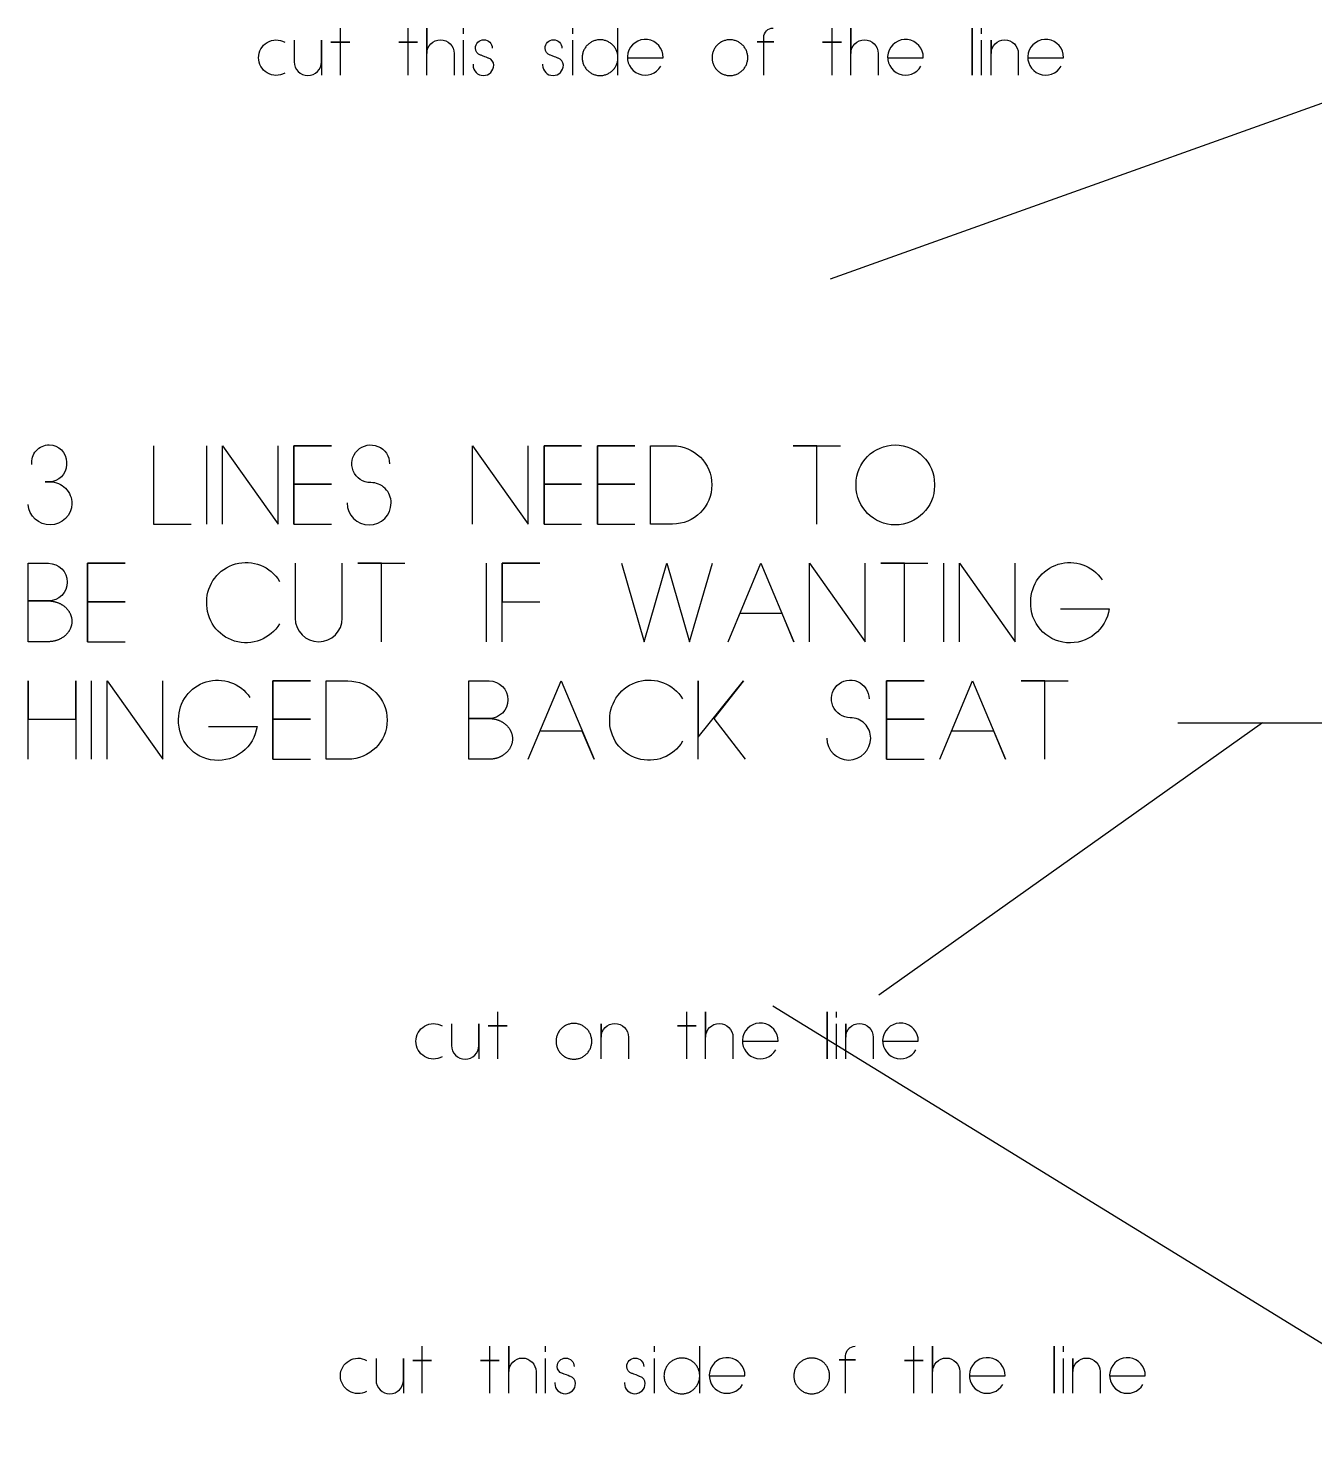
# Model space of a CAD drawing. Extents: x -841 to 4976, y -469 to 2808.
# Drawn here: x -841 to -21, y 358 to 1252 of the extents above; entities that cross this region are included whole.
import ezdxf

# ---------------------------------------------------------------- set-up
doc = ezdxf.new("R2010")
doc.units = 0
doc.layers.add('T5_LOGOLAYER_2', color=18, linetype='CONTINUOUS')
doc.layers.add('T5_LOGOLAYER_21', color=18, linetype='CONTINUOUS')

msp = doc.modelspace()

# ---------------------------------------------------------------- linework, layer by layer
at = {"layer": 'T5_LOGOLAYER_2'}
for points in [[(-642.09, 1222.28), (-642.09, 1243.28), (-648.09, 1243.28), (-636.09, 1243.28), (-642.09, 1243.28), (-642.09, 1252.28)], [(-598.89, 1222.28), (-598.89, 1243.28), (-604.89, 1243.28), (-592.89, 1243.28), (-598.89, 1243.28), (-598.89, 1252.28)], [(-563.49, 1248.68), (-563.49, 1252.28)], [(-493.89, 1248.68), (-493.89, 1252.28)], [(-465.09, 1222.28), (-465.09, 1233.38), (-465.11, 1233.97), (-465.15, 1234.55), (-465.22, 1235.12), (-465.32, 1235.68), (-465.45, 1236.23), (-465.6, 1236.77), (-465.78, 1237.3), (-465.99, 1237.82), (-466.22, 1238.32), (-466.47, 1238.81), (-466.74, 1239.29), (-467.04, 1239.75), (-467.36, 1240.2), (-467.7, 1240.63), (-468.05, 1241.05), (-468.43, 1241.44), (-468.83, 1241.82), (-469.24, 1242.18), (-469.67, 1242.52), (-470.12, 1242.83), (-470.58, 1243.13), (-471.06, 1243.4), (-471.55, 1243.66), (-472.05, 1243.88), (-472.57, 1244.09), (-473.1, 1244.27), (-473.64, 1244.42), (-474.19, 1244.55), (-474.76, 1244.65), (-475.33, 1244.72), (-475.91, 1244.77), (-476.49, 1244.78), (-477.08, 1244.77), (-477.66, 1244.72), (-478.23, 1244.65), (-478.79, 1244.55), (-479.34, 1244.42), (-479.88, 1244.27), (-480.41, 1244.09), (-480.93, 1243.88), (-481.43, 1243.66), (-481.93, 1243.4), (-482.4, 1243.13), (-482.87, 1242.83), (-483.31, 1242.52), (-483.74, 1242.18), (-484.16, 1241.82), (-484.55, 1241.44), (-484.93, 1241.05), (-485.29, 1240.63), (-485.63, 1240.2), (-485.95, 1239.75), (-486.24, 1239.29), (-486.52, 1238.81), (-486.77, 1238.32), (-487, 1237.82), (-487.2, 1237.3), (-487.38, 1236.77), (-487.53, 1236.23), (-487.66, 1235.68), (-487.76, 1235.12), (-487.83, 1234.55), (-487.88, 1233.97), (-487.89, 1233.38), (-487.88, 1232.79), (-487.83, 1232.21), (-487.76, 1231.64), (-487.66, 1231.08), (-487.53, 1230.53), (-487.38, 1229.99), (-487.2, 1229.46), (-487, 1228.94), (-486.77, 1228.44), (-486.52, 1227.95), (-486.24, 1227.47), (-485.95, 1227.01), (-485.63, 1226.56), (-485.29, 1226.13), (-484.93, 1225.71), (-484.55, 1225.32), (-484.16, 1224.94), (-483.74, 1224.58), (-483.31, 1224.24), (-482.87, 1223.93), (-482.4, 1223.63), (-481.93, 1223.36), (-481.43, 1223.1), (-480.93, 1222.88), (-480.41, 1222.67), (-479.88, 1222.49), (-479.34, 1222.34), (-478.79, 1222.21), (-478.23, 1222.11), (-477.66, 1222.04), (-477.08, 1221.99), (-476.49, 1221.98), (-475.91, 1221.99), (-475.33, 1222.04), (-474.76, 1222.11), (-474.19, 1222.21), (-473.64, 1222.34), (-473.1, 1222.49), (-472.57, 1222.67), (-472.05, 1222.88), (-471.55, 1223.1), (-471.06, 1223.36), (-470.58, 1223.63), (-470.12, 1223.93), (-469.67, 1224.24), (-469.24, 1224.58), (-468.83, 1224.94), (-468.43, 1225.32), (-468.05, 1225.71), (-467.7, 1226.13), (-467.36, 1226.56), (-467.04, 1227.01), (-466.74, 1227.47), (-466.47, 1227.95), (-466.22, 1228.44), (-465.99, 1228.94), (-465.78, 1229.46), (-465.6, 1229.99), (-465.45, 1230.53), (-465.32, 1231.08), (-465.22, 1231.64), (-465.15, 1232.21), (-465.11, 1232.79), (-465.09, 1233.38), (-465.09, 1252.28)], [(-328.59, 1222.28), (-328.59, 1243.28), (-334.59, 1243.28), (-322.59, 1243.28), (-328.59, 1243.28), (-328.59, 1252.28)], [(-233.19, 1248.68), (-233.19, 1252.28)], [(-563.49, 1222.28), (-563.49, 1244.48)], [(-493.89, 1222.28), (-493.89, 1244.48)], [(106.52, 1248.09), (-329.81, 1092.1)], [(-233.19, 1222.28), (-233.19, 1244.48)], [(-761.23, 985.84), (-761.23, 935.84), (-737.23, 935.84)], [(-727.23, 935.84), (-727.23, 985.84)], [(-717.23, 935.84), (-717.23, 985.84), (-681.73, 935.84), (-681.73, 985.84)], [(-671.73, 935.84), (-671.73, 985.84), (-647.73, 985.84), (-671.73, 985.84), (-671.73, 961.34), (-647.73, 961.34), (-671.73, 961.34), (-671.73, 935.84), (-647.73, 935.84)], [(-557.73, 935.84), (-557.73, 985.84), (-522.23, 935.84), (-522.23, 985.84)], [(-512.23, 935.84), (-512.23, 985.84), (-488.23, 985.84), (-512.23, 985.84), (-512.23, 961.34), (-488.23, 961.34), (-512.23, 961.34), (-512.23, 935.84), (-488.23, 935.84)], [(-478.23, 935.84), (-478.23, 985.84), (-454.23, 985.84), (-478.23, 985.84), (-478.23, 961.34), (-454.23, 961.34), (-478.23, 961.34), (-478.23, 935.84), (-454.23, 935.84)], [(-338.26, 935.84), (-338.26, 985.84), (-353.26, 985.84), (-323.26, 985.84)], [(-803.29, 860.84), (-803.29, 910.84), (-779.29, 910.84), (-803.29, 910.84), (-803.29, 886.34), (-779.29, 886.34), (-803.29, 886.34), (-803.29, 860.84), (-779.29, 860.84)], [(-615.89, 860.84), (-615.89, 910.84), (-630.89, 910.84), (-600.89, 910.84)], [(-548.89, 860.84), (-548.89, 910.84)], [(-538.89, 860.84), (-538.89, 910.84), (-514.89, 910.84), (-538.89, 910.84), (-538.89, 886.34), (-514.89, 886.34)], [(-462.89, 910.84), (-448.39, 860.84), (-433.89, 910.84), (-419.39, 860.84), (-404.89, 910.84)], [(-394.89, 860.84), (-373.89, 910.84), (-352.89, 860.84), (-360.39, 878.84), (-386.89, 878.84)], [(-342.89, 860.84), (-342.89, 910.84), (-307.39, 860.84), (-307.39, 910.84)], [(-282.39, 860.84), (-282.39, 910.84), (-297.39, 910.84), (-267.39, 910.84)], [(-257.39, 860.84), (-257.39, 910.84)], [(-247.39, 860.84), (-247.39, 910.84), (-211.89, 860.84), (-211.89, 910.84)], [(-841.23, 785.84), (-841.23, 835.84), (-841.23, 811.34), (-810.73, 811.34), (-810.73, 835.84), (-810.73, 785.84)], [(-800.73, 785.84), (-800.73, 835.84)], [(-790.73, 785.84), (-790.73, 835.84), (-755.23, 785.84), (-755.23, 835.84)], [(-685.23, 785.84), (-685.23, 835.84), (-661.23, 835.84), (-685.23, 835.84), (-685.23, 811.34), (-661.23, 811.34), (-685.23, 811.34), (-685.23, 785.84), (-661.23, 785.84)], [(-522.33, 785.84), (-501.33, 835.84), (-480.33, 785.84), (-487.83, 803.84), (-514.33, 803.84)], [(-413.93, 785.84), (-413.93, 835.84), (-413.93, 799.84), (-384.93, 835.84), (-403.93, 811.84), (-383.93, 785.84)], [(-293.93, 785.84), (-293.93, 835.84), (-269.93, 835.84), (-293.93, 835.84), (-293.93, 811.34), (-269.93, 811.34), (-293.93, 811.34), (-293.93, 785.84), (-269.93, 785.84)], [(-259.93, 785.84), (-238.93, 835.84), (-217.93, 785.84), (-225.43, 803.84), (-251.93, 803.84)], [(-192.93, 785.84), (-192.93, 835.84), (-207.93, 835.84), (-177.93, 835.84)], [(-54.06, 809.11), (-298.64, 635.38)], [(73.32, 358.02), (-366.41, 628.41)], [(-541.76, 594.82), (-541.76, 615.82), (-547.76, 615.82), (-535.76, 615.82), (-541.76, 615.82), (-541.76, 624.82)], [(-421.16, 594.82), (-421.16, 615.82), (-427.16, 615.82), (-415.16, 615.82), (-421.16, 615.82), (-421.16, 624.82)], [(-325.76, 621.22), (-325.76, 624.82)], [(-325.76, 594.82), (-325.76, 617.02)], [(-589.93, 381.41), (-589.93, 402.41), (-595.93, 402.41), (-583.93, 402.41), (-589.93, 402.41), (-589.93, 411.41)], [(-546.73, 381.41), (-546.73, 402.41), (-552.73, 402.41), (-540.73, 402.41), (-546.73, 402.41), (-546.73, 411.41)], [(-511.33, 407.81), (-511.33, 411.41)], [(-441.73, 407.81), (-441.73, 411.41)], [(-412.93, 381.41), (-412.93, 392.51), (-412.95, 393.09), (-412.99, 393.67), (-413.06, 394.24), (-413.16, 394.81), (-413.29, 395.36), (-413.45, 395.9), (-413.62, 396.43), (-413.83, 396.95), (-414.06, 397.45), (-414.31, 397.94), (-414.58, 398.42), (-414.88, 398.88), (-415.2, 399.33), (-415.54, 399.76), (-415.89, 400.17), (-416.27, 400.57), (-416.67, 400.95), (-417.08, 401.3), (-417.51, 401.64), (-417.96, 401.96), (-418.42, 402.26), (-418.9, 402.53), (-419.39, 402.78), (-419.9, 403.01), (-420.41, 403.22), (-420.94, 403.4), (-421.48, 403.55), (-422.04, 403.68), (-422.6, 403.78), (-423.17, 403.85), (-423.75, 403.89), (-424.33, 403.91), (-424.92, 403.89), (-425.5, 403.85), (-426.07, 403.78), (-426.63, 403.68), (-427.18, 403.55), (-427.72, 403.4), (-428.25, 403.22), (-428.77, 403.01), (-429.28, 402.78), (-429.77, 402.53), (-430.24, 402.26), (-430.71, 401.96), (-431.15, 401.64), (-431.58, 401.3), (-432, 400.95), (-432.39, 400.57), (-432.77, 400.17), (-433.13, 399.76), (-433.47, 399.33), (-433.79, 398.88), (-434.08, 398.42), (-434.36, 397.94), (-434.61, 397.45), (-434.84, 396.95), (-435.04, 396.43), (-435.22, 395.9), (-435.37, 395.36), (-435.5, 394.81), (-435.6, 394.24), (-435.67, 393.67), (-435.72, 393.09), (-435.73, 392.51), (-435.72, 391.92), (-435.67, 391.34), (-435.6, 390.77), (-435.5, 390.21), (-435.37, 389.66), (-435.22, 389.12), (-435.04, 388.59), (-434.84, 388.07), (-434.61, 387.57), (-434.36, 387.07), (-434.08, 386.6), (-433.79, 386.13), (-433.47, 385.69), (-433.13, 385.26), (-432.77, 384.84), (-432.39, 384.45), (-432, 384.07), (-431.58, 383.71), (-431.15, 383.37), (-430.71, 383.05), (-430.24, 382.76), (-429.77, 382.48), (-429.28, 382.23), (-428.77, 382), (-428.25, 381.8), (-427.72, 381.62), (-427.18, 381.47), (-426.63, 381.34), (-426.07, 381.24), (-425.5, 381.17), (-424.92, 381.12), (-424.33, 381.11), (-423.75, 381.12), (-423.17, 381.17), (-422.6, 381.24), (-422.04, 381.34), (-421.48, 381.47), (-420.94, 381.62), (-420.41, 381.8), (-419.9, 382), (-419.39, 382.23), (-418.9, 382.48), (-418.42, 382.76), (-417.96, 383.05), (-417.51, 383.37), (-417.08, 383.71), (-416.67, 384.07), (-416.27, 384.45), (-415.89, 384.84), (-415.54, 385.26), (-415.2, 385.69), (-414.88, 386.13), (-414.58, 386.6), (-414.31, 387.07), (-414.06, 387.57), (-413.83, 388.07), (-413.62, 388.59), (-413.45, 389.12), (-413.29, 389.66), (-413.16, 390.21), (-413.06, 390.77), (-412.99, 391.34), (-412.95, 391.92), (-412.93, 392.51), (-412.93, 411.41)], [(-276.43, 381.41), (-276.43, 402.41), (-282.43, 402.41), (-270.43, 402.41), (-276.43, 402.41), (-276.43, 411.41)], [(-181.03, 407.81), (-181.03, 411.41)], [(-511.33, 381.41), (-511.33, 403.61)], [(-441.73, 381.41), (-441.73, 403.61)], [(-181.03, 381.41), (-181.03, 403.61)]]:
    msp.add_lwpolyline(points, dxfattribs=at)
for points in [[(-586.89, 1222.28), (-586.89, 1252.28), (-586.89, 1236.08, -1), (-569.49, 1236.08), (-569.49, 1222.28)], [(-372.09, 1222.28), (-372.09, 1243.58), (-376.29, 1243.58), (-365.79, 1243.58), (-372.09, 1243.58), (-372.09, 1246.28, -0.413333), (-366.09, 1252.28)], [(-316.59, 1222.28), (-316.59, 1252.28), (-316.59, 1236.08, -1), (-299.19, 1236.08), (-299.19, 1222.28)], [(-677.55, 1223.48, -0.569347), (-694.23, 1233.38, -0.569347), (-677.55, 1243.28)], [(-671.49, 1244.48), (-671.49, 1230.68, 1), (-654.09, 1230.68), (-654.09, 1244.48), (-654.09, 1222.28)], [(-547.89, 1233.08), (-549.09, 1233.68), (-549.99, 1233.98), (-551.49, 1234.58), (-552.39, 1234.88), (-552.69, 1234.88, -0.313298), (-555.99, 1239.38, -1), (-545.19, 1239.38)], [(-503.49, 1233.08), (-504.69, 1233.68), (-505.59, 1233.98), (-507.09, 1234.58), (-507.99, 1234.88), (-508.29, 1234.88, -0.313298), (-511.59, 1239.38, -1), (-500.79, 1239.38)], [(-458.49, 1233.38), (-436.29, 1233.38, 0.90232), (-458.75, 1236.18, 0.862347), (-437.79, 1227.98)], [(-292.59, 1233.38), (-270.39, 1233.38, 0.90232), (-292.85, 1236.18, 0.862347), (-271.89, 1227.98)], [(-227.19, 1222.28), (-227.19, 1244.48), (-227.19, 1236.08, -1), (-209.79, 1236.08), (-209.79, 1222.28)], [(-203.19, 1233.38), (-180.99, 1233.38, 0.90232), (-203.45, 1236.18, 0.862347), (-182.49, 1227.98)], [(-557.49, 1229.18), (-557.49, 1228.58, 1), (-544.29, 1228.58, 0.329104), (-547.59, 1233.08)], [(-513.09, 1229.18), (-513.09, 1228.58, 1), (-499.89, 1228.58, 0.329104), (-503.19, 1233.08)], [(-838.73, 973.84, -0.454849), (-827.73, 986.44, -0.411435), (-816.73, 975.34), (-816.73, 973.84, -0.412121), (-827.73, 962.84), (-830.23, 962.84), (-827.23, 962.84, -0.414286), (-813.23, 948.84, -0.946269), (-841.23, 948.34)], [(-637.73, 949.34, 1), (-609.73, 949.34, 0.415385), (-622.73, 962.34, -0.668438), (-631.23, 982.84, -0.668438), (-610.73, 974.34)], [(-680.79, 872.34, -0.77786), (-727.29, 886.34, -0.756443), (-680.79, 899.34)], [(-670.89, 910.84), (-670.89, 875.84, 1), (-640.89, 875.84), (-640.89, 910.84)], [(-182.89, 881.84), (-151.89, 881.84, -0.955296), (-201.89, 886.34, -0.741566), (-156.39, 900.34)], [(-726.23, 806.84), (-695.23, 806.84, -0.955296), (-745.23, 811.34, -0.741566), (-699.73, 825.34)], [(-423.83, 797.34, -0.77786), (-470.33, 811.34, -0.756443), (-423.83, 824.34)], [(-331.93, 799.34, 1), (-303.93, 799.34, 0.415385), (-316.93, 812.34, -0.668438), (-325.43, 832.84, -0.668438), (-304.93, 824.34)], [(-577.22, 596.02, -0.569347), (-593.9, 605.92, -0.569347), (-577.22, 615.82)], [(-475.76, 594.82), (-475.76, 617.02), (-475.76, 608.62, -1), (-458.36, 608.62), (-458.36, 594.82)], [(-409.16, 594.82), (-409.16, 624.82), (-409.16, 608.62, -1), (-391.76, 608.62), (-391.76, 594.82)], [(-385.16, 605.92), (-362.96, 605.92, 0.90232), (-385.42, 608.72, 0.862347), (-364.46, 600.52)], [(-319.76, 594.82), (-319.76, 617.02), (-319.76, 608.62, -1), (-302.36, 608.62), (-302.36, 594.82)], [(-295.76, 605.92), (-273.56, 605.92, 0.90232), (-296.02, 608.72, 0.862347), (-275.06, 600.52)], [(-571.16, 617.02), (-571.16, 603.22, 1), (-553.76, 603.22), (-553.76, 617.02), (-553.76, 594.82)], [(-534.73, 381.41), (-534.73, 411.41), (-534.73, 395.21, -1), (-517.33, 395.21), (-517.33, 381.41)], [(-319.93, 381.41), (-319.93, 402.71), (-324.13, 402.71), (-313.63, 402.71), (-319.93, 402.71), (-319.93, 405.41, -0.413333), (-313.93, 411.41)], [(-264.43, 381.41), (-264.43, 411.41), (-264.43, 395.21, -1), (-247.03, 395.21), (-247.03, 381.41)], [(-625.39, 382.61, -0.569347), (-642.07, 392.51, -0.569347), (-625.39, 402.41)], [(-619.33, 403.61), (-619.33, 389.81, 1), (-601.93, 389.81), (-601.93, 403.61), (-601.93, 381.41)], [(-495.73, 392.21), (-496.93, 392.81), (-497.83, 393.11), (-499.33, 393.71), (-500.23, 394.01), (-500.53, 394.01, -0.313298), (-503.83, 398.51, -1), (-493.03, 398.51)], [(-451.33, 392.21), (-452.53, 392.81), (-453.43, 393.11), (-454.93, 393.71), (-455.83, 394.01), (-456.13, 394.01, -0.313298), (-459.43, 398.51, -1), (-448.63, 398.51)], [(-406.33, 392.51), (-384.13, 392.51, 0.90232), (-406.59, 395.31, 0.862347), (-385.63, 387.11)], [(-240.43, 392.51), (-218.23, 392.51, 0.90232), (-240.69, 395.31, 0.862347), (-219.73, 387.11)], [(-175.03, 381.41), (-175.03, 403.61), (-175.03, 395.21, -1), (-157.63, 395.21), (-157.63, 381.41)], [(-151.03, 392.51), (-128.83, 392.51, 0.90232), (-151.29, 395.31, 0.862347), (-130.33, 387.11)], [(-505.33, 388.31), (-505.33, 387.71, 1), (-492.13, 387.71, 0.329104), (-495.43, 392.21)], [(-460.93, 388.31), (-460.93, 387.71, 1), (-447.73, 387.71, 0.329104), (-451.03, 392.21)]]:
    msp.add_lwpolyline(points, format="xyb", dxfattribs=at)
for points in [[(-239.19, 1222.28), (-239.19, 1252.28)], [(-393.69, 1221.98), (-393.11, 1221.99), (-392.53, 1222.04), (-391.96, 1222.11), (-391.39, 1222.21), (-390.84, 1222.34), (-390.3, 1222.49), (-389.77, 1222.67), (-389.25, 1222.88), (-388.75, 1223.1), (-388.26, 1223.36), (-387.78, 1223.63), (-387.32, 1223.93), (-386.87, 1224.24), (-386.44, 1224.58), (-386.03, 1224.94), (-385.63, 1225.32), (-385.25, 1225.71), (-384.9, 1226.13), (-384.56, 1226.56), (-384.24, 1227.01), (-383.94, 1227.47), (-383.67, 1227.95), (-383.42, 1228.44), (-383.19, 1228.94), (-382.98, 1229.46), (-382.8, 1229.99), (-382.65, 1230.53), (-382.52, 1231.08), (-382.42, 1231.64), (-382.35, 1232.21), (-382.31, 1232.79), (-382.29, 1233.38), (-382.31, 1233.97), (-382.35, 1234.55), (-382.42, 1235.12), (-382.52, 1235.68), (-382.65, 1236.23), (-382.8, 1236.77), (-382.98, 1237.3), (-383.19, 1237.82), (-383.42, 1238.32), (-383.67, 1238.81), (-383.94, 1239.29), (-384.24, 1239.75), (-384.56, 1240.2), (-384.9, 1240.63), (-385.25, 1241.05), (-385.63, 1241.44), (-386.03, 1241.82), (-386.44, 1242.18), (-386.87, 1242.52), (-387.32, 1242.83), (-387.78, 1243.13), (-388.26, 1243.4), (-388.75, 1243.66), (-389.25, 1243.88), (-389.77, 1244.09), (-390.3, 1244.27), (-390.84, 1244.42), (-391.39, 1244.55), (-391.96, 1244.65), (-392.53, 1244.72), (-393.11, 1244.77), (-393.69, 1244.78), (-394.28, 1244.77), (-394.86, 1244.72), (-395.43, 1244.65), (-395.99, 1244.55), (-396.54, 1244.42), (-397.08, 1244.27), (-397.61, 1244.09), (-398.13, 1243.88), (-398.63, 1243.66), (-399.13, 1243.4), (-399.6, 1243.13), (-400.07, 1242.83), (-400.51, 1242.52), (-400.94, 1242.18), (-401.36, 1241.82), (-401.75, 1241.44), (-402.13, 1241.05), (-402.49, 1240.63), (-402.83, 1240.2), (-403.15, 1239.75), (-403.44, 1239.29), (-403.72, 1238.81), (-403.97, 1238.32), (-404.2, 1237.82), (-404.4, 1237.3), (-404.58, 1236.77), (-404.73, 1236.23), (-404.86, 1235.68), (-404.96, 1235.12), (-405.03, 1234.55), (-405.08, 1233.97), (-405.09, 1233.38), (-405.08, 1232.79), (-405.03, 1232.21), (-404.96, 1231.64), (-404.86, 1231.08), (-404.73, 1230.53), (-404.58, 1229.99), (-404.4, 1229.46), (-404.2, 1228.94), (-403.97, 1228.44), (-403.72, 1227.95), (-403.44, 1227.47), (-403.15, 1227.01), (-402.83, 1226.56), (-402.49, 1226.13), (-402.13, 1225.71), (-401.75, 1225.32), (-401.36, 1224.94), (-400.94, 1224.58), (-400.51, 1224.24), (-400.07, 1223.93), (-399.6, 1223.63), (-399.13, 1223.36), (-398.63, 1223.1), (-398.13, 1222.88), (-397.61, 1222.67), (-397.08, 1222.49), (-396.54, 1222.34), (-395.99, 1222.21), (-395.43, 1222.11), (-394.86, 1222.04), (-394.28, 1221.99)], [(-493.16, 594.52), (-492.57, 594.54), (-491.99, 594.58), (-491.42, 594.66), (-490.86, 594.76), (-490.31, 594.88), (-489.77, 595.04), (-489.24, 595.22), (-488.72, 595.42), (-488.21, 595.65), (-487.72, 595.9), (-487.24, 596.17), (-486.78, 596.47), (-486.33, 596.79), (-485.9, 597.13), (-485.49, 597.49), (-485.09, 597.86), (-484.72, 598.26), (-484.36, 598.67), (-484.02, 599.1), (-483.7, 599.55), (-483.41, 600.01), (-483.13, 600.49), (-482.88, 600.98), (-482.65, 601.49), (-482.45, 602), (-482.27, 602.53), (-482.11, 603.07), (-481.99, 603.63), (-481.89, 604.19), (-481.81, 604.76), (-481.77, 605.34), (-481.76, 605.92), (-481.77, 606.51), (-481.81, 607.09), (-481.89, 607.66), (-481.99, 608.22), (-482.11, 608.77), (-482.27, 609.31), (-482.45, 609.84), (-482.65, 610.36), (-482.88, 610.87), (-483.13, 611.36), (-483.41, 611.84), (-483.7, 612.3), (-484.02, 612.74), (-484.36, 613.18), (-484.72, 613.59), (-485.09, 613.98), (-485.49, 614.36), (-485.9, 614.72), (-486.33, 615.06), (-486.78, 615.38), (-487.24, 615.67), (-487.72, 615.95), (-488.21, 616.2), (-488.72, 616.43), (-489.24, 616.63), (-489.77, 616.81), (-490.31, 616.97), (-490.86, 617.09), (-491.42, 617.19), (-491.99, 617.27), (-492.57, 617.31), (-493.16, 617.32), (-493.74, 617.31), (-494.32, 617.27), (-494.89, 617.19), (-495.45, 617.09), (-496, 616.97), (-496.55, 616.81), (-497.08, 616.63), (-497.59, 616.43), (-498.1, 616.2), (-498.59, 615.95), (-499.07, 615.67), (-499.53, 615.38), (-499.98, 615.06), (-500.41, 614.72), (-500.82, 614.36), (-501.22, 613.98), (-501.59, 613.59), (-501.95, 613.18), (-502.29, 612.74), (-502.61, 612.3), (-502.9, 611.84), (-503.18, 611.36), (-503.43, 610.87), (-503.66, 610.36), (-503.86, 609.84), (-504.04, 609.31), (-504.2, 608.77), (-504.32, 608.22), (-504.42, 607.66), (-504.5, 607.09), (-504.54, 606.51), (-504.56, 605.92), (-504.54, 605.34), (-504.5, 604.76), (-504.42, 604.19), (-504.32, 603.63), (-504.2, 603.07), (-504.04, 602.53), (-503.86, 602), (-503.66, 601.49), (-503.43, 600.98), (-503.18, 600.49), (-502.9, 600.01), (-502.61, 599.55), (-502.29, 599.1), (-501.95, 598.67), (-501.59, 598.26), (-501.22, 597.86), (-500.82, 597.49), (-500.41, 597.13), (-499.98, 596.79), (-499.53, 596.47), (-499.07, 596.17), (-498.59, 595.9), (-498.1, 595.65), (-497.59, 595.42), (-497.08, 595.22), (-496.55, 595.04), (-496, 594.88), (-495.45, 594.76), (-494.89, 594.66), (-494.32, 594.58), (-493.74, 594.54)], [(-331.76, 594.82), (-331.76, 624.82)], [(-187.03, 381.41), (-187.03, 411.41)], [(-341.53, 381.11), (-340.95, 381.12), (-340.37, 381.17), (-339.8, 381.24), (-339.24, 381.34), (-338.68, 381.47), (-338.14, 381.62), (-337.61, 381.8), (-337.1, 382), (-336.59, 382.23), (-336.1, 382.48), (-335.62, 382.76), (-335.16, 383.05), (-334.71, 383.37), (-334.28, 383.71), (-333.87, 384.07), (-333.47, 384.45), (-333.09, 384.84), (-332.74, 385.26), (-332.4, 385.69), (-332.08, 386.13), (-331.78, 386.6), (-331.51, 387.07), (-331.26, 387.57), (-331.03, 388.07), (-330.82, 388.59), (-330.65, 389.12), (-330.49, 389.66), (-330.36, 390.21), (-330.26, 390.77), (-330.19, 391.34), (-330.15, 391.92), (-330.13, 392.51), (-330.15, 393.09), (-330.19, 393.67), (-330.26, 394.24), (-330.36, 394.81), (-330.49, 395.36), (-330.65, 395.9), (-330.82, 396.43), (-331.03, 396.95), (-331.26, 397.45), (-331.51, 397.94), (-331.78, 398.42), (-332.08, 398.88), (-332.4, 399.33), (-332.74, 399.76), (-333.09, 400.17), (-333.47, 400.57), (-333.87, 400.95), (-334.28, 401.3), (-334.71, 401.64), (-335.16, 401.96), (-335.62, 402.26), (-336.1, 402.53), (-336.59, 402.78), (-337.1, 403.01), (-337.61, 403.22), (-338.14, 403.4), (-338.68, 403.55), (-339.24, 403.68), (-339.8, 403.78), (-340.37, 403.85), (-340.95, 403.89), (-341.53, 403.91), (-342.12, 403.89), (-342.7, 403.85), (-343.27, 403.78), (-343.83, 403.68), (-344.38, 403.55), (-344.92, 403.4), (-345.45, 403.22), (-345.97, 403.01), (-346.48, 402.78), (-346.97, 402.53), (-347.44, 402.26), (-347.91, 401.96), (-348.35, 401.64), (-348.78, 401.3), (-349.2, 400.95), (-349.59, 400.57), (-349.97, 400.17), (-350.33, 399.76), (-350.67, 399.33), (-350.99, 398.88), (-351.28, 398.42), (-351.56, 397.94), (-351.81, 397.45), (-352.04, 396.95), (-352.24, 396.43), (-352.42, 395.9), (-352.57, 395.36), (-352.7, 394.81), (-352.8, 394.24), (-352.87, 393.67), (-352.92, 393.09), (-352.93, 392.51), (-352.92, 391.92), (-352.87, 391.34), (-352.8, 390.77), (-352.7, 390.21), (-352.57, 389.66), (-352.42, 389.12), (-352.24, 388.59), (-352.04, 388.07), (-351.81, 387.57), (-351.56, 387.07), (-351.28, 386.6), (-350.99, 386.13), (-350.67, 385.69), (-350.33, 385.26), (-349.97, 384.84), (-349.59, 384.45), (-349.2, 384.07), (-348.78, 383.71), (-348.35, 383.37), (-347.91, 383.05), (-347.44, 382.76), (-346.97, 382.48), (-346.48, 382.23), (-345.97, 382), (-345.45, 381.8), (-344.92, 381.62), (-344.38, 381.47), (-343.83, 381.34), (-343.27, 381.24), (-342.7, 381.17), (-342.12, 381.12)]]:
    msp.add_lwpolyline(points, close=True, dxfattribs=at)
for points in [[(-444.23, 935.84), (-444.23, 985.84), (-430.23, 985.84, -1), (-430.23, 935.84)], [(-263.26, 960.34, -1), (-313.26, 960.34), (-313.26, 961.34, -1), (-263.26, 961.34)], [(-841.23, 860.84), (-841.23, 910.84), (-828.23, 910.84, -1), (-828.23, 886.84), (-841.23, 886.84), (-828.23, 886.84), (-827.84, 886.83), (-827.46, 886.82), (-827.08, 886.8), (-826.7, 886.77), (-826.32, 886.73), (-825.95, 886.69), (-825.58, 886.63), (-825.22, 886.57), (-824.85, 886.5), (-824.49, 886.43), (-824.14, 886.34), (-823.79, 886.25), (-823.44, 886.15), (-823.09, 886.05), (-822.75, 885.94), (-822.41, 885.82), (-822.08, 885.69), (-821.75, 885.56), (-821.43, 885.42), (-821.11, 885.27), (-820.79, 885.12), (-820.48, 884.96), (-820.18, 884.79), (-819.88, 884.62), (-819.58, 884.44), (-819.29, 884.26), (-819.01, 884.07), (-818.73, 883.87), (-818.45, 883.67), (-818.18, 883.46), (-817.92, 883.25), (-817.67, 883.03), (-817.42, 882.81), (-817.17, 882.58), (-816.93, 882.35), (-816.7, 882.11), (-816.48, 881.86), (-816.26, 881.62), (-816.05, 881.36), (-815.84, 881.11), (-815.65, 880.84), (-815.45, 880.58), (-815.27, 880.31), (-815.09, 880.03), (-814.93, 879.76), (-814.77, 879.47), (-814.61, 879.19), (-814.47, 878.9), (-814.33, 878.6), (-814.2, 878.31), (-814.08, 878.01), (-813.96, 877.7), (-813.86, 877.4), (-813.76, 877.09), (-813.67, 876.77), (-813.6, 876.46), (-813.53, 876.14), (-813.46, 875.82), (-813.41, 875.49), (-813.37, 875.17), (-813.34, 874.84), (-813.31, 874.51), (-813.3, 874.17), (-813.29, 873.84), (-813.3, 873.5), (-813.31, 873.17), (-813.34, 872.84), (-813.37, 872.51), (-813.41, 872.18), (-813.46, 871.86), (-813.53, 871.54), (-813.6, 871.22), (-813.67, 870.9), (-813.76, 870.59), (-813.86, 870.28), (-813.96, 869.97), (-814.08, 869.67), (-814.2, 869.37), (-814.33, 869.07), (-814.47, 868.78), (-814.61, 868.49), (-814.77, 868.2), (-814.93, 867.92), (-815.09, 867.64), (-815.27, 867.37), (-815.45, 867.1), (-815.65, 866.83), (-815.84, 866.57), (-816.05, 866.31), (-816.26, 866.06), (-816.48, 865.81), (-816.7, 865.57), (-816.93, 865.33), (-817.17, 865.1), (-817.42, 864.87), (-817.67, 864.65), (-817.92, 864.43), (-818.18, 864.21), (-818.45, 864.01), (-818.73, 863.81), (-819.01, 863.61), (-819.29, 863.42), (-819.58, 863.24), (-819.88, 863.06), (-820.18, 862.89), (-820.48, 862.72), (-820.79, 862.56), (-821.11, 862.41), (-821.43, 862.26), (-821.75, 862.12), (-822.08, 861.99), (-822.41, 861.86), (-822.75, 861.74), (-823.09, 861.63), (-823.44, 861.52), (-823.79, 861.42), (-824.14, 861.33), (-824.49, 861.25), (-824.85, 861.17), (-825.22, 861.1), (-825.58, 861.04), (-825.95, 860.99), (-826.32, 860.94), (-826.7, 860.9), (-827.08, 860.88), (-827.46, 860.85), (-827.84, 860.84), (-828.23, 860.84)], [(-651.23, 785.84), (-651.23, 835.84), (-637.23, 835.84, -1), (-637.23, 785.84)], [(-560.26, 785.84), (-560.26, 835.84), (-547.26, 835.84, -1), (-547.26, 811.84), (-560.26, 811.84), (-547.26, 811.84), (-546.87, 811.83), (-546.49, 811.82), (-546.11, 811.8), (-545.73, 811.77), (-545.36, 811.73), (-544.98, 811.69), (-544.62, 811.63), (-544.25, 811.57), (-543.89, 811.5), (-543.53, 811.43), (-543.17, 811.34), (-542.82, 811.25), (-542.47, 811.15), (-542.12, 811.05), (-541.78, 810.94), (-541.45, 810.82), (-541.11, 810.69), (-540.78, 810.56), (-540.46, 810.42), (-540.14, 810.27), (-539.83, 810.12), (-539.52, 809.96), (-539.21, 809.79), (-538.91, 809.62), (-538.61, 809.44), (-538.32, 809.26), (-538.04, 809.07), (-537.76, 808.87), (-537.49, 808.67), (-537.22, 808.46), (-536.96, 808.25), (-536.7, 808.03), (-536.45, 807.81), (-536.21, 807.58), (-535.97, 807.35), (-535.74, 807.11), (-535.51, 806.86), (-535.29, 806.62), (-535.08, 806.36), (-534.88, 806.11), (-534.68, 805.84), (-534.49, 805.58), (-534.3, 805.31), (-534.13, 805.03), (-533.96, 804.76), (-533.8, 804.47), (-533.64, 804.19), (-533.5, 803.9), (-533.36, 803.6), (-533.23, 803.31), (-533.11, 803.01), (-533, 802.7), (-532.89, 802.4), (-532.8, 802.09), (-532.71, 801.77), (-532.63, 801.46), (-532.56, 801.14), (-532.5, 800.82), (-532.45, 800.49), (-532.4, 800.17), (-532.37, 799.84), (-532.35, 799.51), (-532.33, 799.17), (-532.33, 798.84), (-532.33, 798.5), (-532.35, 798.17), (-532.37, 797.84), (-532.4, 797.51), (-532.45, 797.18), (-532.5, 796.86), (-532.56, 796.54), (-532.63, 796.22), (-532.71, 795.9), (-532.8, 795.59), (-532.89, 795.28), (-533, 794.97), (-533.11, 794.67), (-533.23, 794.37), (-533.36, 794.07), (-533.5, 793.78), (-533.64, 793.49), (-533.8, 793.2), (-533.96, 792.92), (-534.13, 792.64), (-534.3, 792.37), (-534.49, 792.1), (-534.68, 791.83), (-534.88, 791.57), (-535.08, 791.31), (-535.29, 791.06), (-535.51, 790.81), (-535.74, 790.57), (-535.97, 790.33), (-536.21, 790.1), (-536.45, 789.87), (-536.7, 789.65), (-536.96, 789.43), (-537.22, 789.21), (-537.49, 789.01), (-537.76, 788.81), (-538.04, 788.61), (-538.32, 788.42), (-538.61, 788.24), (-538.91, 788.06), (-539.21, 787.89), (-539.52, 787.72), (-539.83, 787.56), (-540.14, 787.41), (-540.46, 787.26), (-540.78, 787.12), (-541.11, 786.99), (-541.45, 786.86), (-541.78, 786.74), (-542.12, 786.63), (-542.47, 786.52), (-542.82, 786.42), (-543.17, 786.33), (-543.53, 786.25), (-543.89, 786.17), (-544.25, 786.1), (-544.62, 786.04), (-544.98, 785.99), (-545.36, 785.94), (-545.73, 785.9), (-546.11, 785.88), (-546.49, 785.85), (-546.87, 785.84), (-547.26, 785.84)]]:
    msp.add_lwpolyline(points, format="xyb", close=True, dxfattribs=at)
at = {"layer": 'T5_LOGOLAYER_21'}
for points in [[(-838.73, 973.84, -0.454849), (-827.73, 986.44, -0.411435), (-816.73, 975.34), (-816.73, 973.84, -0.412121), (-827.73, 962.84), (-830.23, 962.84), (-827.23, 962.84, -0.414286), (-813.23, 948.84, -0.946269), (-841.23, 948.34)], [(-637.73, 949.34, 1), (-609.73, 949.34, 0.415385), (-622.73, 962.34, -0.668438), (-631.23, 982.84, -0.668438), (-610.73, 974.34)], [(-680.79, 872.34, -0.77786), (-727.29, 886.34, -0.756443), (-680.79, 899.34)], [(-670.89, 910.84), (-670.89, 875.84, 1), (-640.89, 875.84), (-640.89, 910.84)], [(-182.89, 881.84), (-151.89, 881.84, -0.955296), (-201.89, 886.34, -0.741566), (-156.39, 900.34)], [(-726.23, 806.84), (-695.23, 806.84, -0.955296), (-745.23, 811.34, -0.741566), (-699.73, 825.34)], [(-423.83, 797.34, -0.77786), (-470.33, 811.34, -0.756443), (-423.83, 824.34)], [(-331.93, 799.34, 1), (-303.93, 799.34, 0.415385), (-316.93, 812.34, -0.668438), (-325.43, 832.84, -0.668438), (-304.93, 824.34)]]:
    msp.add_lwpolyline(points, format="xyb", dxfattribs=at)
for points in [[(-761.23, 985.84), (-761.23, 935.84), (-737.23, 935.84)], [(-727.23, 935.84), (-727.23, 985.84)], [(-717.23, 935.84), (-717.23, 985.84), (-681.73, 935.84), (-681.73, 985.84)], [(-671.73, 935.84), (-671.73, 985.84), (-647.73, 985.84), (-671.73, 985.84), (-671.73, 961.34), (-647.73, 961.34), (-671.73, 961.34), (-671.73, 935.84), (-647.73, 935.84)], [(-557.73, 935.84), (-557.73, 985.84), (-522.23, 935.84), (-522.23, 985.84)], [(-512.23, 935.84), (-512.23, 985.84), (-488.23, 985.84), (-512.23, 985.84), (-512.23, 961.34), (-488.23, 961.34), (-512.23, 961.34), (-512.23, 935.84), (-488.23, 935.84)], [(-478.23, 935.84), (-478.23, 985.84), (-454.23, 985.84), (-478.23, 985.84), (-478.23, 961.34), (-454.23, 961.34), (-478.23, 961.34), (-478.23, 935.84), (-454.23, 935.84)], [(-338.26, 935.84), (-338.26, 985.84), (-353.26, 985.84), (-323.26, 985.84)], [(-803.29, 860.84), (-803.29, 910.84), (-779.29, 910.84), (-803.29, 910.84), (-803.29, 886.34), (-779.29, 886.34), (-803.29, 886.34), (-803.29, 860.84), (-779.29, 860.84)], [(-615.89, 860.84), (-615.89, 910.84), (-630.89, 910.84), (-600.89, 910.84)], [(-548.89, 860.84), (-548.89, 910.84)], [(-538.89, 860.84), (-538.89, 910.84), (-514.89, 910.84), (-538.89, 910.84), (-538.89, 886.34), (-514.89, 886.34)], [(-462.89, 910.84), (-448.39, 860.84), (-433.89, 910.84), (-419.39, 860.84), (-404.89, 910.84)], [(-394.89, 860.84), (-373.89, 910.84), (-352.89, 860.84), (-360.39, 878.84), (-386.89, 878.84)], [(-342.89, 860.84), (-342.89, 910.84), (-307.39, 860.84), (-307.39, 910.84)], [(-282.39, 860.84), (-282.39, 910.84), (-297.39, 910.84), (-267.39, 910.84)], [(-257.39, 860.84), (-257.39, 910.84)], [(-247.39, 860.84), (-247.39, 910.84), (-211.89, 860.84), (-211.89, 910.84)], [(-841.23, 785.84), (-841.23, 835.84), (-841.23, 811.34), (-810.73, 811.34), (-810.73, 835.84), (-810.73, 785.84)], [(-800.73, 785.84), (-800.73, 835.84)], [(-790.73, 785.84), (-790.73, 835.84), (-755.23, 785.84), (-755.23, 835.84)], [(-685.23, 785.84), (-685.23, 835.84), (-661.23, 835.84), (-685.23, 835.84), (-685.23, 811.34), (-661.23, 811.34), (-685.23, 811.34), (-685.23, 785.84), (-661.23, 785.84)], [(-522.33, 785.84), (-501.33, 835.84), (-480.33, 785.84), (-487.83, 803.84), (-514.33, 803.84)], [(-413.93, 785.84), (-413.93, 835.84), (-413.93, 799.84), (-384.93, 835.84), (-403.93, 811.84), (-383.93, 785.84)], [(-293.93, 785.84), (-293.93, 835.84), (-269.93, 835.84), (-293.93, 835.84), (-293.93, 811.34), (-269.93, 811.34), (-293.93, 811.34), (-293.93, 785.84), (-269.93, 785.84)], [(-259.93, 785.84), (-238.93, 835.84), (-217.93, 785.84), (-225.43, 803.84), (-251.93, 803.84)], [(-192.93, 785.84), (-192.93, 835.84), (-207.93, 835.84), (-177.93, 835.84)], [(-108.12, 809.11), (0, 809.11)]]:
    msp.add_lwpolyline(points, dxfattribs=at)
for points in [[(-444.23, 935.84), (-444.23, 985.84), (-430.23, 985.84, -1), (-430.23, 935.84)], [(-263.26, 960.34, -1), (-313.26, 960.34), (-313.26, 961.34, -1), (-263.26, 961.34)], [(-841.23, 860.84), (-841.23, 910.84), (-828.23, 910.84, -1), (-828.23, 886.84), (-841.23, 886.84), (-828.23, 886.84), (-827.84, 886.83), (-827.46, 886.82), (-827.08, 886.8), (-826.7, 886.77), (-826.32, 886.73), (-825.95, 886.69), (-825.58, 886.63), (-825.22, 886.57), (-824.85, 886.5), (-824.49, 886.43), (-824.14, 886.34), (-823.79, 886.25), (-823.44, 886.15), (-823.09, 886.05), (-822.75, 885.94), (-822.41, 885.82), (-822.08, 885.69), (-821.75, 885.56), (-821.43, 885.42), (-821.11, 885.27), (-820.79, 885.12), (-820.48, 884.96), (-820.18, 884.79), (-819.88, 884.62), (-819.58, 884.44), (-819.29, 884.26), (-819.01, 884.07), (-818.73, 883.87), (-818.45, 883.67), (-818.18, 883.46), (-817.92, 883.25), (-817.67, 883.03), (-817.42, 882.81), (-817.17, 882.58), (-816.93, 882.35), (-816.7, 882.11), (-816.48, 881.86), (-816.26, 881.62), (-816.05, 881.36), (-815.84, 881.11), (-815.65, 880.84), (-815.45, 880.58), (-815.27, 880.31), (-815.09, 880.03), (-814.93, 879.76), (-814.77, 879.47), (-814.61, 879.19), (-814.47, 878.9), (-814.33, 878.6), (-814.2, 878.31), (-814.08, 878.01), (-813.96, 877.7), (-813.86, 877.4), (-813.76, 877.09), (-813.67, 876.77), (-813.6, 876.46), (-813.53, 876.14), (-813.46, 875.82), (-813.41, 875.49), (-813.37, 875.17), (-813.34, 874.84), (-813.31, 874.51), (-813.3, 874.17), (-813.29, 873.84), (-813.3, 873.5), (-813.31, 873.17), (-813.34, 872.84), (-813.37, 872.51), (-813.41, 872.18), (-813.46, 871.86), (-813.53, 871.54), (-813.6, 871.22), (-813.67, 870.9), (-813.76, 870.59), (-813.86, 870.28), (-813.96, 869.97), (-814.08, 869.67), (-814.2, 869.37), (-814.33, 869.07), (-814.47, 868.78), (-814.61, 868.49), (-814.77, 868.2), (-814.93, 867.92), (-815.09, 867.64), (-815.27, 867.37), (-815.45, 867.1), (-815.65, 866.83), (-815.84, 866.57), (-816.05, 866.31), (-816.26, 866.06), (-816.48, 865.81), (-816.7, 865.57), (-816.93, 865.33), (-817.17, 865.1), (-817.42, 864.87), (-817.67, 864.65), (-817.92, 864.43), (-818.18, 864.21), (-818.45, 864.01), (-818.73, 863.81), (-819.01, 863.61), (-819.29, 863.42), (-819.58, 863.24), (-819.88, 863.06), (-820.18, 862.89), (-820.48, 862.72), (-820.79, 862.56), (-821.11, 862.41), (-821.43, 862.26), (-821.75, 862.12), (-822.08, 861.99), (-822.41, 861.86), (-822.75, 861.74), (-823.09, 861.63), (-823.44, 861.52), (-823.79, 861.42), (-824.14, 861.33), (-824.49, 861.25), (-824.85, 861.17), (-825.22, 861.1), (-825.58, 861.04), (-825.95, 860.99), (-826.32, 860.94), (-826.7, 860.9), (-827.08, 860.88), (-827.46, 860.85), (-827.84, 860.84), (-828.23, 860.84)], [(-651.23, 785.84), (-651.23, 835.84), (-637.23, 835.84, -1), (-637.23, 785.84)], [(-560.26, 785.84), (-560.26, 835.84), (-547.26, 835.84, -1), (-547.26, 811.84), (-560.26, 811.84), (-547.26, 811.84), (-546.87, 811.83), (-546.49, 811.82), (-546.11, 811.8), (-545.73, 811.77), (-545.36, 811.73), (-544.98, 811.69), (-544.62, 811.63), (-544.25, 811.57), (-543.89, 811.5), (-543.53, 811.43), (-543.17, 811.34), (-542.82, 811.25), (-542.47, 811.15), (-542.12, 811.05), (-541.78, 810.94), (-541.45, 810.82), (-541.11, 810.69), (-540.78, 810.56), (-540.46, 810.42), (-540.14, 810.27), (-539.83, 810.12), (-539.52, 809.96), (-539.21, 809.79), (-538.91, 809.62), (-538.61, 809.44), (-538.32, 809.26), (-538.04, 809.07), (-537.76, 808.87), (-537.49, 808.67), (-537.22, 808.46), (-536.96, 808.25), (-536.7, 808.03), (-536.45, 807.81), (-536.21, 807.58), (-535.97, 807.35), (-535.74, 807.11), (-535.51, 806.86), (-535.29, 806.62), (-535.08, 806.36), (-534.88, 806.11), (-534.68, 805.84), (-534.49, 805.58), (-534.3, 805.31), (-534.13, 805.03), (-533.96, 804.76), (-533.8, 804.47), (-533.64, 804.19), (-533.5, 803.9), (-533.36, 803.6), (-533.23, 803.31), (-533.11, 803.01), (-533, 802.7), (-532.89, 802.4), (-532.8, 802.09), (-532.71, 801.77), (-532.63, 801.46), (-532.56, 801.14), (-532.5, 800.82), (-532.45, 800.49), (-532.4, 800.17), (-532.37, 799.84), (-532.35, 799.51), (-532.33, 799.17), (-532.33, 798.84), (-532.33, 798.5), (-532.35, 798.17), (-532.37, 797.84), (-532.4, 797.51), (-532.45, 797.18), (-532.5, 796.86), (-532.56, 796.54), (-532.63, 796.22), (-532.71, 795.9), (-532.8, 795.59), (-532.89, 795.28), (-533, 794.97), (-533.11, 794.67), (-533.23, 794.37), (-533.36, 794.07), (-533.5, 793.78), (-533.64, 793.49), (-533.8, 793.2), (-533.96, 792.92), (-534.13, 792.64), (-534.3, 792.37), (-534.49, 792.1), (-534.68, 791.83), (-534.88, 791.57), (-535.08, 791.31), (-535.29, 791.06), (-535.51, 790.81), (-535.74, 790.57), (-535.97, 790.33), (-536.21, 790.1), (-536.45, 789.87), (-536.7, 789.65), (-536.96, 789.43), (-537.22, 789.21), (-537.49, 789.01), (-537.76, 788.81), (-538.04, 788.61), (-538.32, 788.42), (-538.61, 788.24), (-538.91, 788.06), (-539.21, 787.89), (-539.52, 787.72), (-539.83, 787.56), (-540.14, 787.41), (-540.46, 787.26), (-540.78, 787.12), (-541.11, 786.99), (-541.45, 786.86), (-541.78, 786.74), (-542.12, 786.63), (-542.47, 786.52), (-542.82, 786.42), (-543.17, 786.33), (-543.53, 786.25), (-543.89, 786.17), (-544.25, 786.1), (-544.62, 786.04), (-544.98, 785.99), (-545.36, 785.94), (-545.73, 785.9), (-546.11, 785.88), (-546.49, 785.85), (-546.87, 785.84), (-547.26, 785.84)]]:
    msp.add_lwpolyline(points, format="xyb", close=True, dxfattribs=at)

doc.saveas('drawing.dxf')
